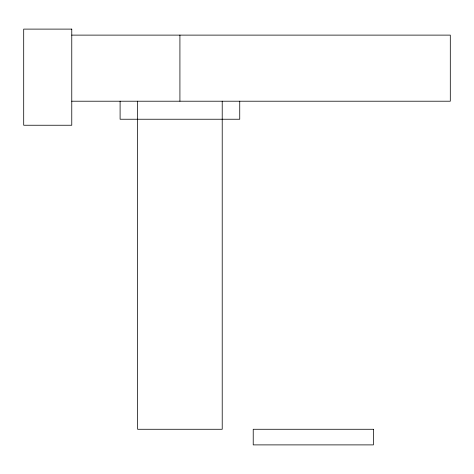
<?xml version="1.0" encoding="UTF-8"?>
<svg xmlns="http://www.w3.org/2000/svg" width="474" height="474" viewBox="0 0 474 474"><rect width="100%" height="100%" fill="white"/><g stroke="black" fill="none" stroke-linecap="round" stroke-linejoin="round"><path stroke-width="0.71" d="M71.77 35.117L450.3 35.117L450.3 101.211L71.77 101.211M239.737 101.211L239.737 119.235L120.1 119.235L120.1 101.211M222.217 101.211L222.217 429.272L137.62 429.272L137.62 101.211M179.919 35.117L179.919 101.211M71.77 29.11L23.7 29.11L23.7 125.243L71.77 125.243L71.77 29.11M373.394 429.272L253.223 429.272L253.223 444.89L373.394 444.89L373.394 429.272"/></g></svg>
